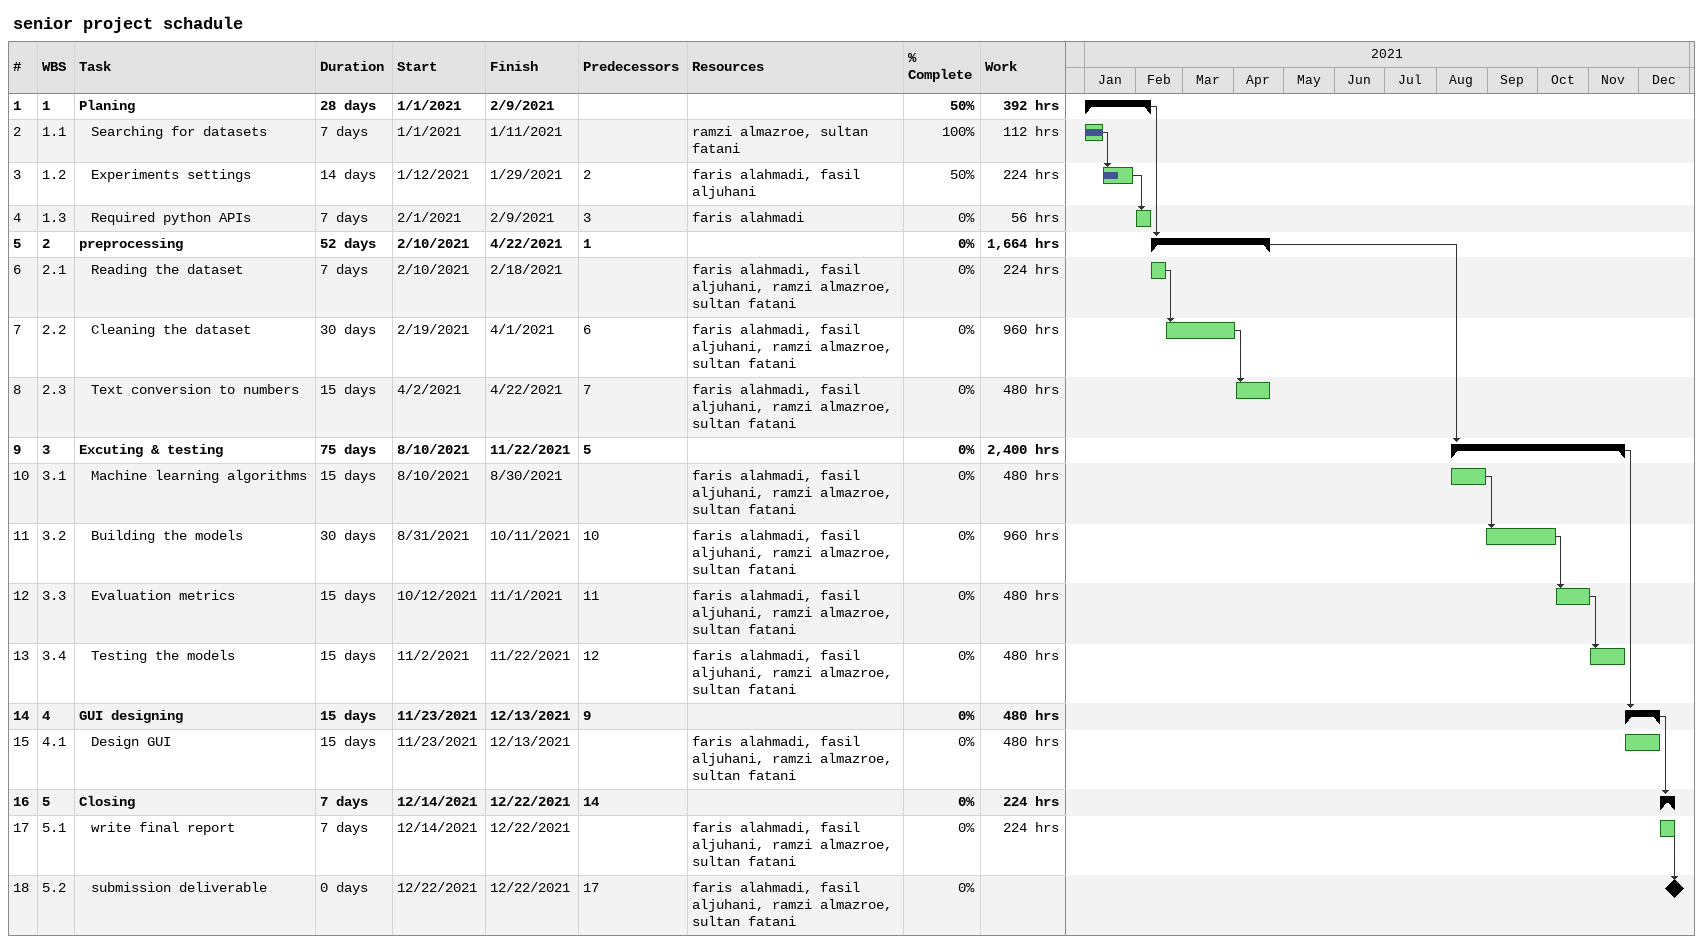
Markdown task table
senior project schadule

| ID | WBS | Task | Duration | Start | Finish | Predecessors | Resources | % complete | Work (h) |
|---|---|---|---|---|---|---|---|---|---|
| 1 | 1 | **Planing** | 28d | 2021-01-01 | 2021-02-09 |  |  | 50 | 392 |
| 2 | 1.1 | Searching for datasets | 7d | 2021-01-01 | 2021-01-11 |  | ramzi almazroe, sultan fatani | 100 | 112 |
| 3 | 1.2 | Experiments settings | 14d | 2021-01-12 | 2021-01-29 | 2 | faris alahmadi, fasil aljuhani | 50 | 224 |
| 4 | 1.3 | Required python APIs | 7d | 2021-02-01 | 2021-02-09 | 3 | faris alahmadi | 0 | 56 |
| 5 | 2 | **preprocessing** | 52d | 2021-02-10 | 2021-04-22 | 1 |  | 0 | 1664 |
| 6 | 2.1 | Reading the dataset | 7d | 2021-02-10 | 2021-02-18 |  | faris alahmadi, fasil aljuhani, ramzi almazroe, sultan fatani | 0 | 224 |
| 7 | 2.2 | Cleaning the dataset | 30d | 2021-02-19 | 2021-04-01 | 6 | faris alahmadi, fasil aljuhani, ramzi almazroe, sultan fatani | 0 | 960 |
| 8 | 2.3 | Text conversion to numbers | 15d | 2021-04-02 | 2021-04-22 | 7 | faris alahmadi, fasil aljuhani, ramzi almazroe, sultan fatani | 0 | 480 |
| 9 | 3 | **Excuting & testing** | 75d | 2021-08-10 | 2021-11-22 | 5 |  | 0 | 2400 |
| 10 | 3.1 | Machine learning algorithms | 15d | 2021-08-10 | 2021-08-30 |  | faris alahmadi, fasil aljuhani, ramzi almazroe, sultan fatani | 0 | 480 |
| 11 | 3.2 | Building the models | 30d | 2021-08-31 | 2021-10-11 | 10 | faris alahmadi, fasil aljuhani, ramzi almazroe, sultan fatani | 0 | 960 |
| 12 | 3.3 | Evaluation metrics | 15d | 2021-10-12 | 2021-11-01 | 11 | faris alahmadi, fasil aljuhani, ramzi almazroe, sultan fatani | 0 | 480 |
| 13 | 3.4 | Testing the models | 15d | 2021-11-02 | 2021-11-22 | 12 | faris alahmadi, fasil aljuhani, ramzi almazroe, sultan fatani | 0 | 480 |
| 14 | 4 | **GUI designing** | 15d | 2021-11-23 | 2021-12-13 | 9 |  | 0 | 480 |
| 15 | 4.1 | Design GUI | 15d | 2021-11-23 | 2021-12-13 |  | faris alahmadi, fasil aljuhani, ramzi almazroe, sultan fatani | 0 | 480 |
| 16 | 5 | **Closing** | 7d | 2021-12-14 | 2021-12-22 | 14 |  | 0 | 224 |
| 17 | 5.1 | write final report | 7d | 2021-12-14 | 2021-12-22 |  | faris alahmadi, fasil aljuhani, ramzi almazroe, sultan fatani | 0 | 224 |
| 18 | 5.2 | submission deliverable | 0d | 2021-12-22 | 2021-12-22 | 17 | faris alahmadi, fasil aljuhani, ramzi almazroe, sultan fatani | 0 |  |
